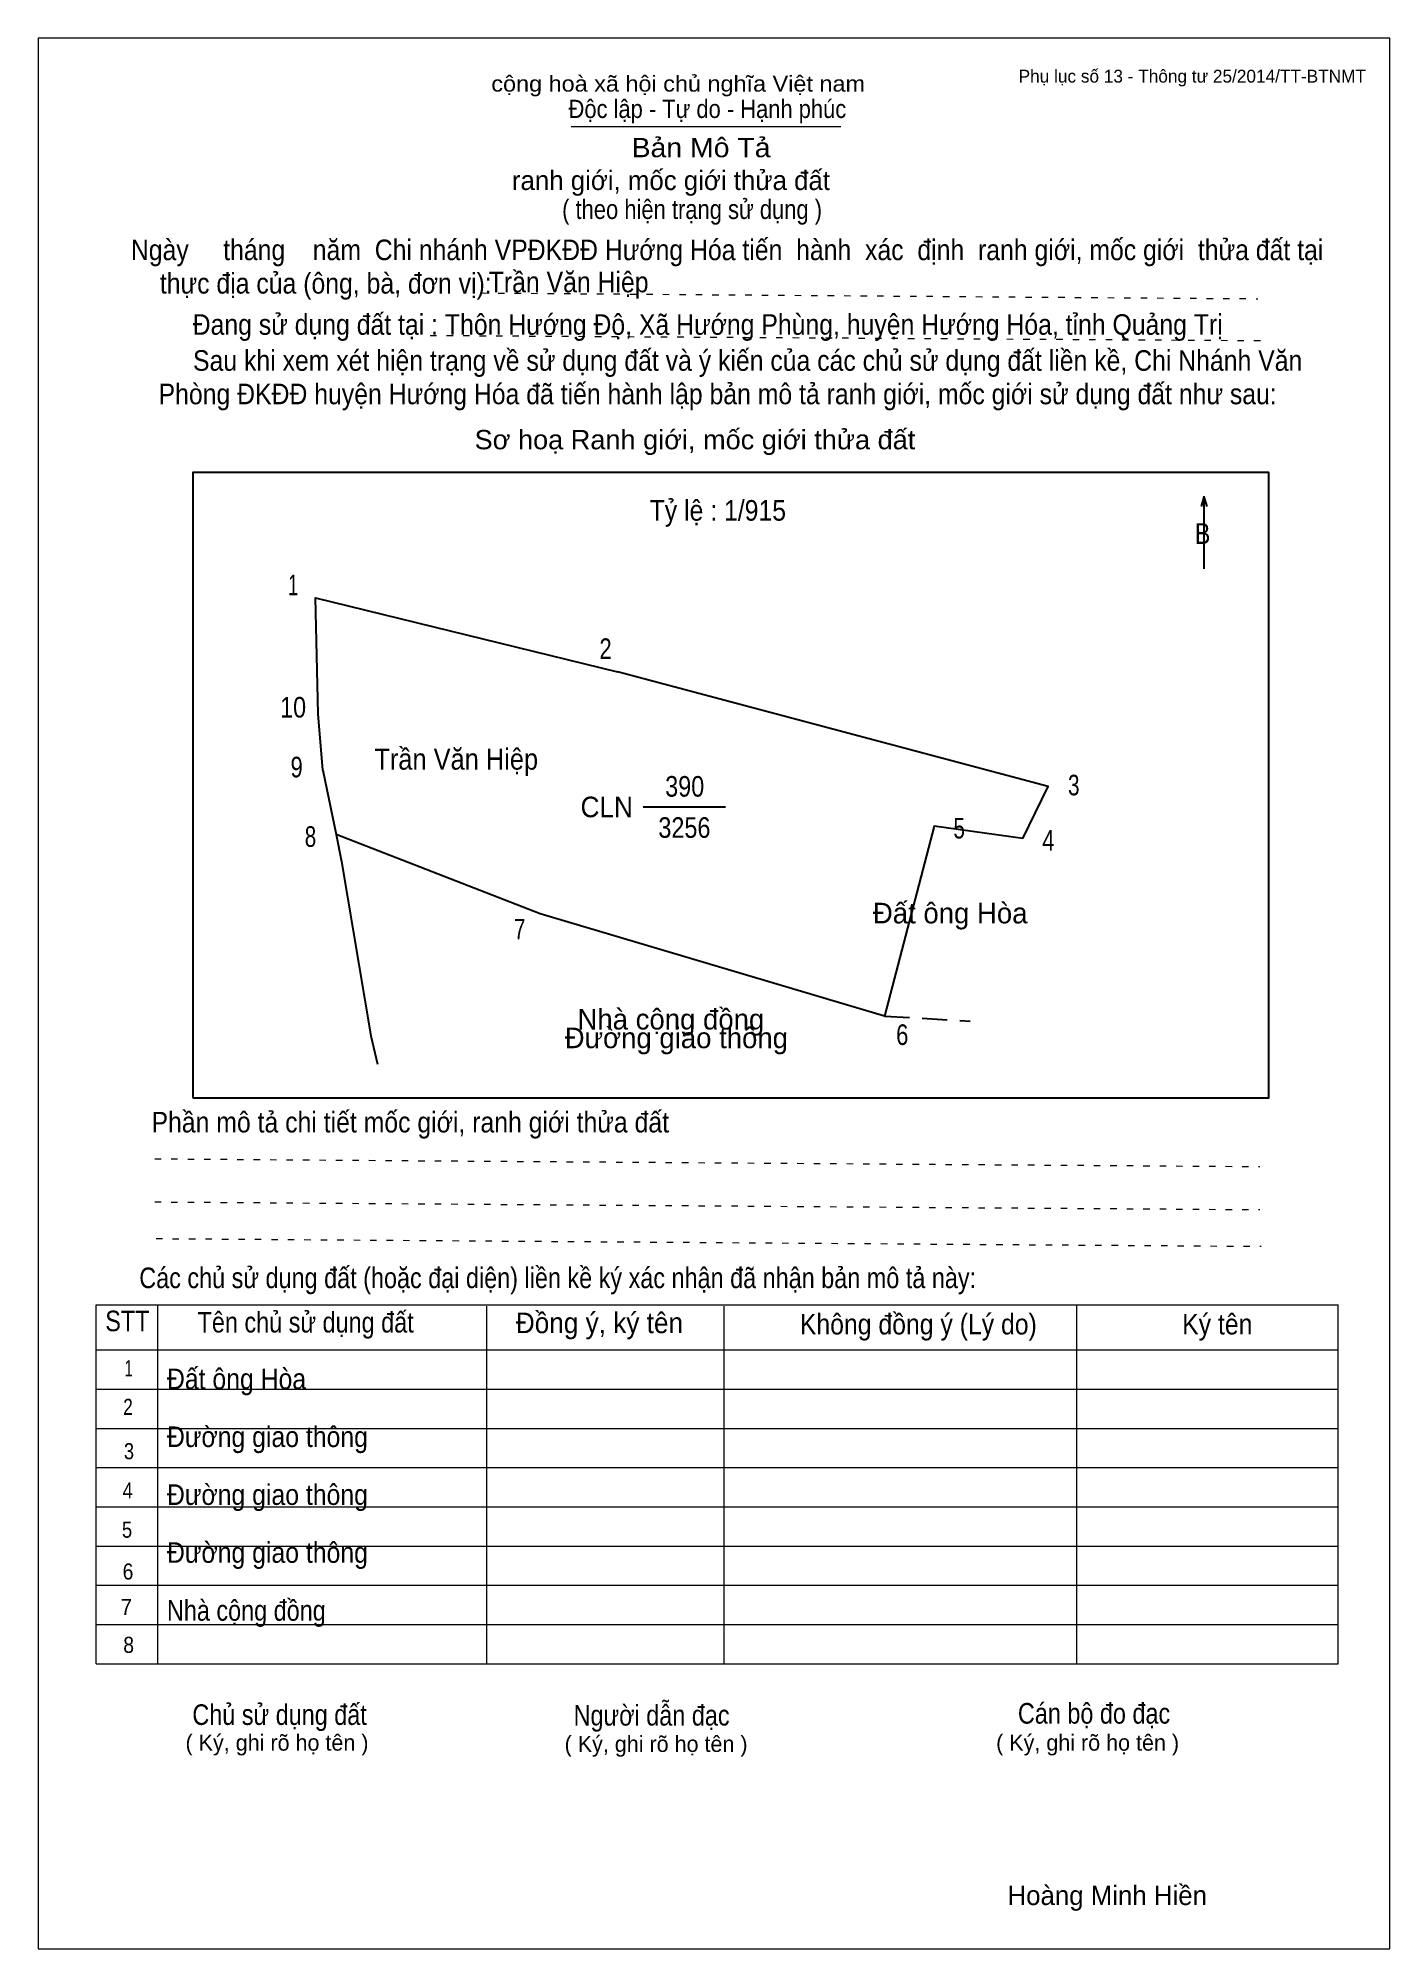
# Model space of a CAD drawing. Header units: centimetres. Extents: x 0 to 21, y 0 to 29.7.
import ezdxf
from ezdxf.enums import TextEntityAlignment as Align

# ---------------------------------------------------------------- set-up
doc = ezdxf.new("R2010")
doc.units = ezdxf.units.CM
doc.header["$LTSCALE"] = 0.13
doc.linetypes.add('DOTTED', pattern=[1.5, 0.3, -1.2])
doc.linetypes.add('MEDIUM_DASHED', pattern=[4.5, 3, -1.5])
for name, color, linetype, lineweight in [('1', 7, 'Continuous', 13), ('33', 7, 'Continuous', 25), ('6', 7, 'Continuous', 25), ('62', 7, 'Continuous', 13)]:
    doc.layers.add(name, color=color, linetype=linetype, lineweight=lineweight)
for name, color, linetype in [('2', 7, 'Continuous'), ('32', 7, 'Continuous'), ('34', 7, 'Continuous'), ('51', 7, 'Continuous'), ('63', 7, 'Continuous')]:
    doc.layers.add(name, color=color, linetype=linetype)

msp = doc.modelspace()

# ---------------------------------------------------------------- linework, layer by layer
at = {"layer": '1'}
msp.add_lwpolyline([(21, 0), (21, 29.7), (0, 29.7), (0, 0)], close=True, dxfattribs=at)
at = {"layer": '33'}
msp.add_line((9.4, 17.75), (10.68, 17.75), dxfattribs=at)
at = {"layer": '6'}
msp.add_line((4.42, 18.32), (4.63, 17.32), dxfattribs=at)
at = {"layer": '6', "linetype": 'MEDIUM_DASHED'}
msp.add_line((13.15, 14.5), (14.48, 14.42), dxfattribs=at)
at = {"layer": '6'}
for points in [[(4.42, 18.32), (4.35, 19.2), (4.31, 21), (9, 19.85)], [(15.3, 17.26), (15.69, 18.07), (9, 19.85)], [(4.63, 17.32), (4.71, 16.9), (5.17, 14.19), (5.27, 13.75)], [(13.15, 14.5), (7.8, 16.09), (4.63, 17.32)], [(15.3, 17.26), (13.92, 17.45), (13.15, 14.5)]]:
    msp.add_lwpolyline(points, dxfattribs=at)
at = {"layer": '62'}
for p, q in [((8.28, 28.33), (12.47, 28.33)), ((0.9, 10.01), (20.2, 10.01)), ((0.9, 4.43), (0.9, 10.01)), ((1.86, 4.43), (1.86, 10.01)), ((6.97, 4.43), (6.97, 9.99)), ((10.66, 4.43), (10.66, 9.99)), ((16.14, 4.43), (16.14, 10.01)), ((20.2, 4.43), (20.2, 10.01)), ((0.9, 9.31), (20.2, 9.31)), ((0.9, 8.7), (20.2, 8.7)), ((0.9, 8.09), (20.2, 8.09)), ((0.9, 7.48), (20.2, 7.48)), ((0.9, 6.87), (20.2, 6.87)), ((0.9, 6.26), (20.2, 6.26)), ((0.9, 5.65), (20.2, 5.65)), ((0.9, 5.04), (20.2, 5.04)), ((0.9, 4.43), (20.2, 4.43))]:
    msp.add_line(p, q, dxfattribs=at)
at = {"layer": '62', "linetype": 'DOTTED'}
for p, q in [((6.89, 25.74), (18.95, 25.65)), ((6.09, 25.08), (19.04, 25)), ((1.81, 12.28), (18.98, 12.16)), ((1.81, 11.61), (18.98, 11.49)), ((1.83, 11.04), (19, 10.92))]:
    msp.add_line(p, q, dxfattribs=at)
at = {"layer": '62', "lineweight": 25}
for p, q in [((18.11, 22.58), (18.11, 21.45)), ((18.11, 22.57), (18.07, 22.42)), ((18.11, 22.57), (18.16, 22.42))]:
    msp.add_line(p, q, dxfattribs=at)
msp.add_lwpolyline([(2.4, 13.23), (19.12, 13.23), (19.12, 22.95), (2.4, 22.95)], close=True, dxfattribs=at)

# ---------------------------------------------------------------- texts
at = {"layer": '2', "width": 0.9}
msp.add_text('Trần Văn Hiệp', height=0.3278, dxfattribs=at).set_placement((6.495, 18.33), align=Align.CENTER)
at = {"layer": '32'}
for s, width, p in [('1', 0.65, (3.96, 21.04)), ('2', 0.8, (8.815, 20.05)), ('10', 0.85, (3.96, 19.14)), ('9', 0.8, (4.015, 18.21)), ('3', 0.75, (16.09, 17.93)), ('5', 0.75, (14.31, 17.26)), ('8', 0.75, (4.23, 17.13)), ('4', 0.8, (15.695, 17.07)), ('7', 0.75, (7.48, 15.69)), ('6', 0.8, (13.425, 14.05))]:
    msp.add_text(s, height=0.32, dxfattribs=dict(at, width=width)).set_placement(p, align=Align.CENTER)
at = {"layer": '33', "width": 0.85}
for s, p in [('390', (10.045, 17.91)), ('3256', (10.04, 17.27))]:
    msp.add_text(s, height=0.32, dxfattribs=at).set_placement(p, align=Align.CENTER)
at = {"layer": '33', "width": 0.95}
msp.add_text('CLN', height=0.32, dxfattribs=at).set_placement((9.24, 17.59), align=Align.RIGHT)
at = {"layer": '33'}
for s, p in [('Đất ông Hòa', (14.17, 15.94)), ('Nhà cộng đồng', (9.83, 14.29)), ('Đường giao thông', (9.915, 14)), ('Đường giao thông', (9.915, 14)), ('Đường giao thông', (9.915, 14))]:
    msp.add_text(s, height=0.32, dxfattribs=at).set_placement(p, align=Align.CENTER)
at = {"layer": '34'}
for s, width, p in [('Trần Văn Hiệp', 0.9, (7, 25.75)), ('Đất ông Hòa', 0.9, (2, 8.7)), ('Đường giao thông', 0.9, (2, 7.8)), ('Đường giao thông', 0.9, (2, 6.9)), ('Đường giao thông', 0.9, (2, 6)), ('Nhà cộng đồng', 0.85, (2, 5.1))]:
    msp.add_text(s, height=0.32, dxfattribs=dict(at, width=width)).set_placement(p)
at = {"layer": '51', "width": 0.9}
msp.add_text('Tỷ lệ : 1/915', height=0.32, dxfattribs=at).set_placement((9.5, 22.2))
at = {"layer": '62'}
for s, height, width, p in [('cộng hoà xã hội chủ nghĩa Việt nam', 0.2474, 1.1, (7.04, 28.87)), ('Độc lập - Tự do - Hạnh phúc', 0.2828, 0.9, (8.24, 28.46)), ('Bản Mô Tả', 0.3, 1.1, (9.22, 27.85)), ('( theo hiện trạng sử dụng )', 0.3, 0.85, (8.14, 26.89)), ('Ngày     tháng    năm  Chi nhánh VPĐKĐĐ Hướng Hóa tiến  hành  xác  định  ranh giới, mốc giới  thửa đất tại ', 0.32, 0.9, (1.44, 26.25)), ('thực địa của (ông, bà, đơn vị): ', 0.32, 0.9, (1.89, 25.73)), ('Đang sử dụng đất tại : Thôn Hướng Độ, Xã Hướng Phùng, huyện Hướng Hóa, tỉnh Quảng Trị', 0.32, 0.9, (2.4, 25.09)), ('     Sau khi xem xét hiện trạng về sử dụng đất và ý kiến của các chủ sử dụng đất liền kề, Chi Nhánh Văn ', 0.32, 0.9, (1.87, 24.53)), ('Phòng ĐKĐĐ huyện Hướng Hóa đã tiến hành lập bản mô tả ranh giới, mốc giới sử dụng đất như sau:', 0.32, 0.9, (1.87, 24.01)), ('Sơ hoạ Ranh giới, mốc giới thửa đất', 0.3, 1.05, (6.78, 23.31)), ('B', 0.32, 0.85, (17.97, 21.84)), ('Phần mô tả chi tiết mốc giới, ranh giới thửa đất ', 0.32, 0.9, (1.76, 12.69)), ('Các chủ sử dụng đất (hoặc đại diện) liền kề ký xác nhận đã nhận bản mô tả này:', 0.32, 0.85, (1.57, 10.27))]:
    msp.add_text(s, height=height, dxfattribs=dict(at, width=width)).set_placement(p)
msp.add_text('ranh giới, mốc giới thửa đất', height=0.3, dxfattribs=at).set_placement((7.36, 27.34))
for s, height, width, p in [('STT', 0.32, 0.85, (1.385, 9.6)), ('Tên chủ sử dụng đất', 0.32, 0.85, (4.155, 9.58)), ('Đồng ý, ký tên', 0.32, 0.95, (8.72, 9.57)), ('Không đồng ý (Lý do)', 0.32, 0.9, (13.675, 9.55)), ('Ký tên', 0.32, 0.9, (18.32, 9.55)), ('1', 0.25, 0.7, (1.405, 8.9)), ('2', 0.25, 0.8, (1.395, 8.3)), ('3', 0.25, 0.85, (1.41, 7.61)), ('4', 0.25, 0.85, (1.39, 7)), ('5', 0.25, 0.85, (1.38, 6.39)), ('6', 0.25, 0.9, (1.395, 5.74)), ('7', 0.25, 0.95, (1.37, 5.19)), ('8', 0.25, 0.9, (1.405, 4.6)), ('Người dẫn đạc', 0.32, 0.85, (9.53, 3.47)), ('Chủ sử dụng đất', 0.32, 0.85, (3.75, 3.48)), ('Cán bộ đo đạc', 0.32, 0.85, (16.405, 3.5))]:
    msp.add_text(s, height=height, dxfattribs=dict(at, width=width)).set_placement(p, align=Align.CENTER)
for p in [(3.71, 3.08), (9.6, 3.06), (16.305, 3.08)]:
    msp.add_text('( Ký, ghi rõ họ tên )', height=0.25, dxfattribs=at).set_placement(p, align=Align.CENTER)
at = {"layer": '63'}
msp.add_text('Phụ lục số 13 - Thông tư 25/2014/TT-BTNMT', height=0.2, dxfattribs=at).set_placement((20.63, 29.01), align=Align.RIGHT)
msp.add_text('Hoàng Minh Hiền', height=0.3, dxfattribs=at).set_placement((16.61, 0.68), align=Align.CENTER)

doc.saveas('drawing.dxf')
